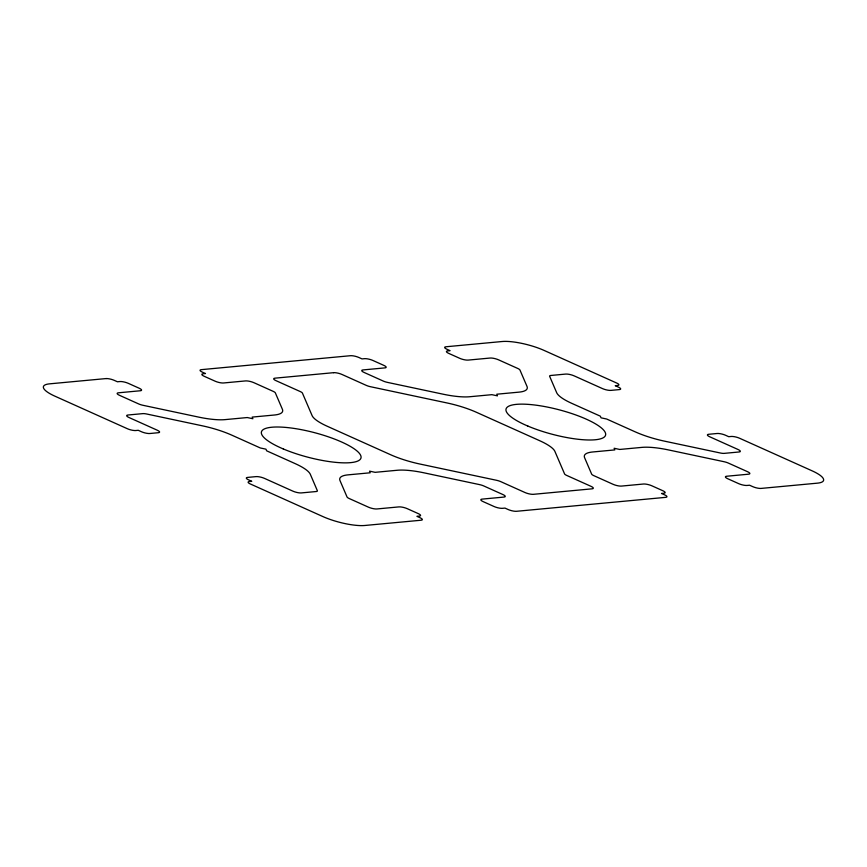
<?xml version="1.0" encoding="UTF-8"?>
<svg xmlns="http://www.w3.org/2000/svg" width="867" height="867" viewBox="0 0 867 867"><rect width="100%" height="100%" fill="white"/><g stroke="black" fill="none" stroke-linecap="round" stroke-linejoin="round"><path stroke-width="1.3" d="M106.121 378.565L49.614 383.843A30.876 7.63 14.7 0 0 54.914 396.176L127.427 428.753A6.177 1.528 14.7 0 0 135.588 430.552L138.265 430.303L141.419 431.723A6.177 1.528 14.7 0 0 149.818 433.511L158.379 432.709A6.177 1.528 14.7 0 0 157.317 430.238L128.945 417.493A6.177 1.528 14.7 0 1 127.882 415.022L142.752 413.635A6.177 1.528 14.7 0 1 146.729 414.014L202.347 425.816A41.161 10.166 14.7 0 1 231.803 435.158L260.349 447.979L265.952 449.171L266.657 450.818L295.203 463.639A41.161 10.166 14.7 0 1 310.332 474.325L317.344 490.668A6.177 1.528 14.7 0 1 316.141 491.535L301.272 492.922A6.177 1.528 14.7 0 1 292.883 491.145L264.511 478.4A6.177 1.528 14.7 0 0 256.112 476.612L247.55 477.414A6.177 1.528 14.7 0 0 248.601 479.885L251.755 481.293L249.317 481.532A6.177 1.528 14.7 0 0 250.086 483.862L322.882 516.569A30.876 7.63 14.7 0 0 364.866 525.478L421.124 520.222A6.177 1.528 14.7 0 0 420.354 517.881L416.919 516.331L419.357 516.103A6.177 1.528 14.7 0 0 418.306 513.632L407.273 508.68A6.177 1.528 14.7 0 0 398.874 506.902L376.852 508.962A6.177 1.528 14.7 0 1 368.464 507.173L349.303 498.568A6.177 1.528 14.7 0 1 347.038 496.964L340.016 480.621A41.161 10.166 14.7 0 1 348.079 474.856L370.231 472.786L369.526 471.139L375.118 472.331L397.27 470.261A41.161 10.166 14.7 0 1 423.8 472.786L479.418 484.588A6.177 1.528 14.7 0 1 483.84 485.986L502.99 494.591A6.177 1.528 14.7 0 1 504.052 497.062L482.03 499.121A6.177 1.528 14.7 0 0 483.092 501.592L494.125 506.545A6.177 1.528 14.7 0 0 502.524 508.322L504.973 508.095L508.127 509.514A6.177 1.528 14.7 0 0 516.526 511.292L665.726 497.344A6.177 1.528 14.7 0 0 664.675 494.873L661.521 493.453L663.959 493.225A6.177 1.528 14.7 0 0 663.19 490.895L651.865 485.802A6.177 1.528 14.7 0 0 643.715 484.003L621.455 486.084A6.177 1.528 14.7 0 1 613.056 484.295L593.906 475.69A6.177 1.528 14.7 0 1 591.641 474.097L584.618 457.743A41.161 10.166 14.7 0 1 592.681 451.978L614.833 449.908L614.118 448.261L619.721 449.453L641.873 447.383A41.161 10.166 14.7 0 1 668.403 449.908L724.021 461.71A6.177 1.528 14.7 0 1 728.443 463.119L747.592 471.724A6.177 1.528 14.7 0 1 748.654 474.184L726.633 476.243A6.177 1.528 14.7 0 0 727.695 478.714L738.727 483.667A6.177 1.528 14.7 0 0 746.888 485.466L749.576 485.227L752.729 486.636A6.177 1.528 14.7 0 0 760.879 488.435L817.386 483.157A30.876 7.63 14.7 0 0 812.086 470.824L739.573 438.247A6.177 1.528 14.7 0 0 731.412 436.448L728.735 436.697L725.581 435.277A6.177 1.528 14.7 0 0 717.182 433.489L708.621 434.291A6.177 1.528 14.7 0 0 709.683 436.762L738.055 449.507A6.177 1.528 14.7 0 1 739.117 451.978L724.248 453.365A6.177 1.528 14.7 0 1 720.271 452.986L664.653 441.184A41.161 10.166 14.7 0 1 635.197 431.842L606.651 419.021L601.048 417.829L600.343 416.182L571.797 403.361A41.161 10.166 14.7 0 1 556.668 392.675L549.656 376.332A6.177 1.528 14.7 0 1 550.859 375.465L565.728 374.078A6.177 1.528 14.7 0 1 574.117 375.855L602.489 388.6A6.177 1.528 14.7 0 0 610.888 390.388L619.45 389.586A6.177 1.528 14.7 0 0 618.399 387.115L615.245 385.707L617.683 385.468A6.177 1.528 14.7 0 0 616.914 383.138L544.118 350.431A30.876 7.63 14.7 0 0 502.134 341.522L445.876 346.778A6.177 1.528 14.7 0 0 446.646 349.119L450.081 350.669L447.643 350.897A6.177 1.528 14.7 0 0 448.694 353.368L459.727 358.32A6.177 1.528 14.7 0 0 468.126 360.098L490.148 358.038A6.177 1.528 14.7 0 1 498.536 359.827L517.697 368.432A6.177 1.528 14.7 0 1 519.962 370.036L526.984 386.379A41.161 10.166 14.7 0 1 518.921 392.144L496.769 394.214L497.474 395.861L491.882 394.669L469.73 396.739A41.161 10.166 14.7 0 1 443.2 394.214L387.582 382.412A6.177 1.528 14.7 0 1 383.16 381.014L364.01 372.409A6.177 1.528 14.7 0 1 362.948 369.938L384.97 367.879A6.177 1.528 14.7 0 0 384.2 365.549L372.875 360.455A6.177 1.528 14.7 0 0 364.714 358.656L362.027 358.905L358.873 357.486A6.177 1.528 14.7 0 0 350.474 355.708L201.274 369.656A6.177 1.528 14.7 0 0 202.325 372.127L205.479 373.547L203.041 373.775A6.177 1.528 14.7 0 0 204.092 376.235L215.135 381.198A6.177 1.528 14.7 0 0 223.523 382.976L245.545 380.916A6.177 1.528 14.7 0 1 253.944 382.705L273.094 391.31A6.177 1.528 14.7 0 1 275.359 392.903L282.382 409.257A41.161 10.166 14.7 0 1 274.319 415.022L252.167 417.092L252.882 418.739L247.279 417.547L225.127 419.617A41.161 10.166 14.7 0 1 198.597 417.092L142.979 405.29A6.177 1.528 14.7 0 1 138.557 403.881L119.408 395.276A6.177 1.528 14.7 0 1 118.346 392.816L140.367 390.757A6.177 1.528 14.7 0 0 139.305 388.286L128.273 383.333A6.177 1.528 14.7 0 0 119.874 381.545L117.424 381.773L114.271 380.364A6.177 1.528 14.7 0 0 106.121 378.565M333.6 372.68L274.893 378.175A6.177 1.528 14.7 0 0 275.955 380.646L300.177 391.526A6.177 1.528 14.7 0 1 302.442 393.119L312.077 415.553A41.161 10.166 14.7 0 0 327.195 426.239L390.594 454.72A41.161 10.166 14.7 0 0 420.051 464.062L496.368 480.253A6.177 1.528 14.7 0 1 500.79 481.651L525.001 492.532A6.177 1.528 14.7 0 0 533.4 494.32L592.107 488.825A6.177 1.528 14.7 0 0 591.045 486.354L566.552 475.354A6.177 1.528 14.7 0 1 564.558 473.881L554.923 451.447A41.161 10.166 14.7 0 0 539.805 440.761L476.406 412.28A41.161 10.166 14.7 0 0 446.949 402.938L370.632 386.747A6.177 1.528 14.7 0 1 366.21 385.349L341.999 374.468A6.177 1.528 14.7 0 0 333.6 372.68M283.271 448.943A51.456 12.712 14.7 0 0 360.954 458.069A51.456 12.712 14.7 0 0 289.383 427.789A51.456 12.712 14.7 0 0 283.271 448.943M527.873 426.076A51.456 12.712 14.7 0 0 605.556 435.191A51.456 12.712 14.7 0 0 533.985 404.922A51.456 12.712 14.7 0 0 527.873 426.076"/></g></svg>
